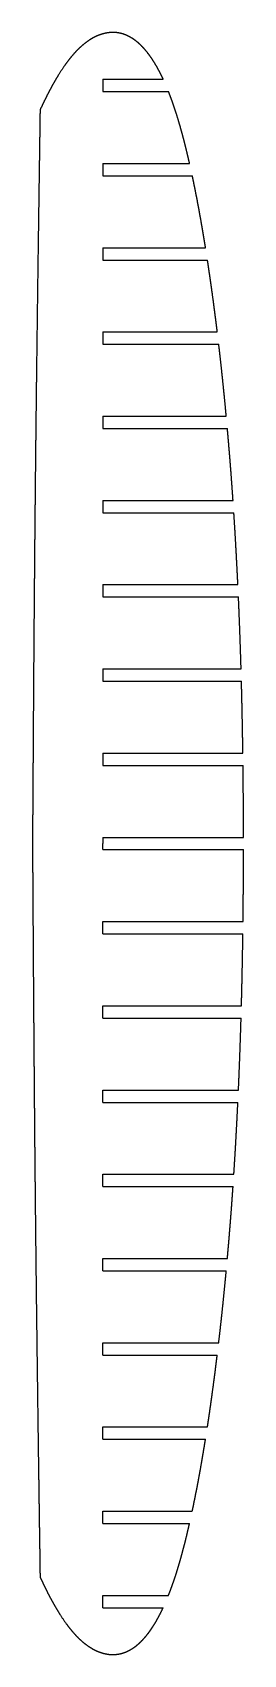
# Model space of a CAD drawing. Header units: metres. Extents: x 5 to 70, y -250 to 250.
import ezdxf

# ---------------------------------------------------------------- set-up
doc = ezdxf.new("R2010")
doc.units = ezdxf.units.M

msp = doc.modelspace()

# ---------------------------------------------------------------- linework, layer by layer
for p, q in [((26.39, 235.9, 691), (45.01, 235.9, 691)), ((26.39, 232.1, 691), (46.64, 232.1, 691)), ((26.39, 209.9, 691), (53.13, 209.9, 691)), ((26.39, 206.1, 691), (53.97, 206.1, 691)), ((26.39, 183.9, 691), (58.05, 183.9, 691)), ((26.39, 180.1, 691), (58.64, 180.1, 691)), ((26.39, 157.9, 691), (61.67, 157.9, 691)), ((26.39, 154.1, 691), (62.12, 154.1, 691)), ((26.39, 131.9, 691), (64.44, 131.9, 691)), ((26.39, 128.1, 691), (64.78, 128.1, 691)), ((26.39, 105.9, 691), (66.53, 105.9, 691)), ((26.39, 102.1, 691), (66.78, 102.1, 691)), ((26.39, 79.9, 691), (68.02, 79.9, 691)), ((26.39, 76.1, 691), (68.2, 76.1, 691)), ((26.39, 53.9, 691), (69.01, 53.9, 691)), ((26.39, 50.1, 691), (69.12, 50.1, 691)), ((26.39, 27.9, 691), (69.56, 27.9, 691)), ((26.39, 24.1, 691), (69.61, 24.1, 691)), ((26.39, 1.9, 691), (69.75, 1.9, 691)), ((26.39, -1.9, 691), (69.75, -1.9, 691)), ((26.39, -24.1, 691), (69.61, -24.1, 691)), ((26.39, -27.9, 691), (69.56, -27.9, 691)), ((26.39, -50.1, 691), (69.12, -50.1, 691)), ((26.39, -53.9, 691), (69.01, -53.9, 691)), ((26.39, -76.1, 691), (68.2, -76.1, 691)), ((26.39, -79.9, 691), (68.02, -79.9, 691)), ((26.39, -102.1, 691), (66.78, -102.1, 691)), ((26.39, -105.9, 691), (66.53, -105.9, 691)), ((26.39, -128.1, 691), (64.78, -128.1, 691)), ((26.39, -131.9, 691), (64.44, -131.9, 691)), ((26.39, -154.1, 691), (62.11, -154.1, 691)), ((26.39, -157.9, 691), (61.66, -157.9, 691)), ((26.39, -180.1, 691), (58.63, -180.1, 691)), ((26.39, -183.9, 691), (58.03, -183.9, 691)), ((26.39, -206.1, 691), (53.95, -206.1, 691)), ((26.39, -209.9, 691), (53.11, -209.9, 691)), ((26.39, -232.1, 691), (46.62, -232.1, 691)), ((26.39, -235.9, 691), (44.99, -235.9, 691))]:
    msp.add_line(p, q)
for points, knots in [([(45.01, 235.9, 691), (44.78, 236.39, 691), (44.54, 236.89, 691), (44.3, 237.37, 691), (44.06, 237.86, 691), (43.81, 238.34, 691), (43.55, 238.82, 691), (43.29, 239.3, 691), (42.65, 240.42, 691), (42.27, 241.06, 691), (41.87, 241.7, 691), (41.46, 242.32, 691), (41.04, 242.93, 691), (40.6, 243.53, 691), (40.14, 244.12, 691), (39.09, 245.38, 691), (38.5, 246.04, 691), (37.87, 246.68, 691), (37.21, 247.28, 691), (36.51, 247.85, 691), (35.78, 248.36, 691), (35.01, 248.82, 691), (33.8, 249.42, 691), (33.37, 249.61, 691), (32.94, 249.77, 691), (32.5, 249.92, 691), (32.05, 250.04, 691), (31.6, 250.14, 691), (31.15, 250.22, 691), (30.1, 250.34, 691), (29.52, 250.37, 691), (28.93, 250.36, 691), (28.34, 250.31, 691), (27.75, 250.23, 691), (27.18, 250.11, 691), (26.61, 249.97, 691), (25.92, 249.75, 691), (25.79, 249.71, 691), (25.66, 249.67, 691), (25.53, 249.62, 691), (25.4, 249.58, 691), (25.27, 249.53, 691), (25.15, 249.48, 691), (24.56, 249.24, 691), (24.11, 249.04, 691), (23.66, 248.82, 691), (23.23, 248.59, 691), (22.8, 248.34, 691), (22.38, 248.08, 691), (21.97, 247.8, 691), (20.35, 246.64, 691), (19.21, 245.67, 691), (18.15, 244.62, 691), (17.15, 243.5, 691), (16.2, 242.34, 691), (15.31, 241.14, 691), (14.45, 239.92, 691), (12.68, 237.21, 691), (11.78, 235.73, 691), (10.92, 234.21, 691), (10.09, 232.68, 691), (9.29, 231.14, 691), (8.52, 229.58, 691), (7.77, 228.01, 691), (7.04, 226.43, 691)], [0, 0, 0, 0, 0, 0, 0, 0, 0, 0.077108, 0.077108, 0.077108, 0.077108, 0.077108, 0.077108, 0.077108, 0.182628, 0.182628, 0.182628, 0.182628, 0.182628, 0.182628, 0.182628, 0.309001, 0.309001, 0.309001, 0.309001, 0.309001, 0.309001, 0.309001, 0.374429, 0.374429, 0.374429, 0.374429, 0.374429, 0.374429, 0.374429, 0.457621, 0.457621, 0.457621, 0.457621, 0.457621, 0.457621, 0.457621, 0.47685, 0.47685, 0.47685, 0.47685, 0.47685, 0.47685, 0.47685, 0.546279, 0.546279, 0.546279, 0.546279, 0.546279, 0.546279, 0.546279, 0.755941, 0.755941, 0.755941, 0.755941, 0.755941, 0.755941, 0.755941, 1, 1, 1, 1, 1, 1, 1, 1, 1]), ([(53.13, 209.9, 691), (53.02, 210.38, 691), (52.91, 210.87, 691), (52.8, 211.35, 691), (52.69, 211.83, 691), (52.57, 212.31, 691), (52.46, 212.79, 691), (52.34, 213.28, 691), (51.91, 215.06, 691), (51.59, 216.36, 691), (51.25, 217.65, 691), (50.91, 218.95, 691), (50.55, 220.24, 691), (50.19, 221.53, 691), (49.81, 222.81, 691), (49.23, 224.71, 691), (49.04, 225.33, 691), (48.85, 225.93, 691), (48.65, 226.53, 691), (48.46, 227.11, 691), (48.26, 227.69, 691), (48.07, 228.25, 691), (47.72, 229.24, 691), (47.57, 229.67, 691), (47.41, 230.09, 691), (47.26, 230.5, 691), (47.11, 230.91, 691), (46.95, 231.31, 691), (46.8, 231.71, 691), (46.64, 232.1, 691)], [0, 0, 0, 0, 0, 0, 0, 0, 0, 0.16539, 0.16539, 0.16539, 0.16539, 0.16539, 0.16539, 0.16539, 0.612559, 0.612559, 0.612559, 0.612559, 0.612559, 0.612559, 0.612559, 0.83038, 0.83038, 0.83038, 0.83038, 0.83038, 0.83038, 0.83038, 1, 1, 1, 1, 1, 1, 1, 1, 1]), ([(7.04, 226.43, 691), (7.04, 226.43, 691), (7.04, 226.43, 691), (7.04, 226.43, 691), (7.04, 226.43, 691), (7.04, 226.43, 691), (7.04, 226.43, 691), (7.04, 226.43, 691), (7.04, 226.42, 691), (7.04, 226.42, 691), (7.04, 226.42, 691), (7.04, 226.42, 691), (7.04, 226.41, 691), (7.04, 226.41, 691), (7.04, 226.4, 691), (7.04, 226.38, 691), (7.04, 226.37, 691), (7.04, 226.35, 691), (7.04, 226.34, 691), (7.04, 226.32, 691), (7.04, 226.29, 691), (7.04, 226.27, 691), (7.04, 226.22, 691), (7.04, 226.2, 691), (7.04, 226.18, 691), (7.04, 226.16, 691), (7.04, 226.13, 691), (7.04, 226.11, 691), (7.03, 226.08, 691), (7.03, 226.01, 691), (7.03, 225.96, 691), (7.03, 225.92, 691), (7.03, 225.86, 691), (7.03, 225.81, 691), (7.03, 225.75, 691), (7.03, 225.68, 691), (7.03, 225.53, 691), (7.03, 225.45, 691), (7.02, 225.36, 691), (7.02, 225.27, 691), (7.02, 225.17, 691), (7.02, 225.06, 691), (7.02, 224.95, 691), (7.01, 224.62, 691), (7.01, 224.4, 691), (7.01, 224.19, 691), (7, 223.98, 691), (7, 223.77, 691), (7, 223.55, 691), (7, 223.34, 691), (6.99, 222.77, 691), (6.98, 222.42, 691), (6.98, 222.07, 691), (6.97, 221.72, 691), (6.97, 221.36, 691), (6.96, 221.01, 691), (6.96, 220.66, 691), (6.94, 219.55, 691), (6.93, 218.8, 691), (6.92, 218.05, 691), (6.91, 217.3, 691), (6.9, 216.54, 691), (6.89, 215.79, 691), (6.88, 215.04, 691), (6.86, 213.78, 691), (6.85, 213.26, 691), (6.84, 212.72, 691), (6.84, 212.17, 691), (6.83, 211.59, 691), (6.82, 211, 691), (6.81, 210.4, 691), (6.8, 209.44, 691), (6.79, 209.12, 691), (6.79, 208.79, 691), (6.78, 208.46, 691), (6.78, 208.13, 691), (6.77, 207.8, 691), (6.77, 207.47, 691), (6.76, 206.74, 691), (6.75, 206.33, 691), (6.75, 205.92, 691), (6.74, 205.5, 691), (6.73, 205.07, 691), (6.73, 204.64, 691), (6.72, 204.2, 691), (6.68, 201.67, 691), (6.65, 199.59, 691), (6.63, 197.5, 691), (6.6, 195.42, 691), (6.57, 193.33, 691), (6.54, 191.25, 691), (6.51, 189.16, 691), (6.4, 181.76, 691), (6.33, 176.45, 691), (6.26, 171.14, 691), (6.19, 165.83, 691), (6.12, 160.52, 691), (6.05, 155.21, 691), (5.99, 149.89, 691), (5.87, 140.67, 691), (5.83, 136.76, 691), (5.78, 132.85, 691), (5.74, 128.94, 691), (5.69, 125.03, 691), (5.65, 121.12, 691), (5.61, 117.21, 691), (5.53, 109.39, 691), (5.49, 105.48, 691), (5.45, 101.57, 691), (5.41, 97.66, 691), (5.38, 93.74, 691), (5.34, 89.83, 691), (5.31, 85.92, 691), (5.25, 78.89, 691), (5.22, 75.78, 691), (5.2, 72.66, 691), (5.17, 69.54, 691), (5.15, 66.42, 691), (5.13, 63.31, 691), (5.1, 60.19, 691), (5.06, 54.38, 691), (5.04, 51.68, 691), (5.02, 48.99, 691), (5, 46.29, 691), (4.98, 43.6, 691), (4.97, 40.9, 691), (4.95, 38.21, 691), (4.92, 33.61, 691), (4.91, 31.71, 691), (4.89, 29.81, 691), (4.88, 27.91, 691), (4.87, 26.01, 691), (4.86, 24.11, 691), (4.85, 22.21, 691), (4.83, 19.59, 691), (4.82, 18.9, 691), (4.82, 18.22, 691), (4.82, 17.56, 691), (4.81, 16.93, 691), (4.81, 16.31, 691), (4.8, 15.7, 691), (4.8, 14.55, 691), (4.79, 13.98, 691), (4.79, 13.42, 691), (4.79, 12.85, 691), (4.78, 12.28, 691), (4.78, 11.72, 691), (4.78, 11.15, 691), (4.77, 9.93, 691), (4.76, 9.27, 691), (4.76, 8.62, 691), (4.76, 7.96, 691), (4.75, 7.31, 691), (4.75, 6.65, 691), (4.74, 6, 691), (4.74, 5.01, 691), (4.74, 4.67, 691), (4.73, 4.34, 691), (4.73, 4, 691), (4.73, 3.67, 691), (4.73, 3.33, 691), (4.72, 3, 691), (4.72, 2.48, 691), (4.72, 2.31, 691), (4.72, 2.14, 691), (4.72, 1.98, 691), (4.72, 1.84, 691), (4.72, 1.7, 691), (4.72, 1.57, 691), (4.71, 1.32, 691), (4.71, 1.21, 691), (4.71, 1.1, 691), (4.71, 1, 691), (4.71, 0.91, 691), (4.71, 0.82, 691), (4.71, 0.74, 691), (4.71, 0.63, 691), (4.71, 0.6, 691), (4.71, 0.56, 691), (4.71, 0.53, 691), (4.71, 0.5, 691), (4.71, 0.47, 691), (4.71, 0.44, 691), (4.71, 0.37, 691), (4.71, 0.33, 691), (4.71, 0.29, 691), (4.71, 0.26, 691), (4.71, 0.23, 691), (4.71, 0.2, 691), (4.71, 0.18, 691), (4.71, 0.13, 691), (4.71, 0.11, 691), (4.71, 0.09, 691), (4.71, 0.08, 691), (4.71, 0.06, 691), (4.71, 0.05, 691), (4.71, 0.04, 691), (4.71, 0.02, 691), (4.71, 0.02, 691), (4.71, 0.01, 691), (4.71, 0.01, 691), (4.71, 0, 691), (4.71, 0, 691), (4.71, 0, 691), (4.71, 0, 691), (4.71, 0, 691), (4.71, 0, 691), (4.71, 0, 691), (4.71, 0, 691), (4.71, 0, 691), (4.71, -0.01, 691), (4.71, -0.02, 691), (4.71, -0.02, 691), (4.71, -0.03, 691), (4.71, -0.04, 691), (4.71, -0.06, 691), (4.71, -0.07, 691), (4.71, -0.09, 691), (4.71, -0.14, 691), (4.71, -0.17, 691), (4.71, -0.2, 691), (4.71, -0.23, 691), (4.71, -0.27, 691), (4.71, -0.31, 691), (4.71, -0.36, 691), (4.71, -0.46, 691), (4.71, -0.5, 691), (4.71, -0.55, 691), (4.71, -0.61, 691), (4.71, -0.67, 691), (4.71, -0.73, 691), (4.71, -0.8, 691), (4.71, -0.95, 691), (4.71, -1.03, 691), (4.71, -1.11, 691), (4.71, -1.2, 691), (4.71, -1.29, 691), (4.71, -1.39, 691), (4.72, -1.49, 691), (4.72, -1.81, 691), (4.72, -2.02, 691), (4.72, -2.24, 691), (4.72, -2.45, 691), (4.72, -2.66, 691), (4.72, -2.88, 691), (4.73, -3.09, 691), (4.73, -3.65, 691), (4.73, -4.01, 691), (4.73, -4.36, 691), (4.74, -4.71, 691), (4.74, -5.07, 691), (4.74, -5.42, 691), (4.74, -5.77, 691), (4.75, -6.88, 691), (4.75, -7.63, 691), (4.76, -8.38, 691), (4.76, -9.13, 691), (4.77, -9.88, 691), (4.77, -10.64, 691), (4.78, -11.39, 691), (4.79, -12.65, 691), (4.79, -13.17, 691), (4.79, -13.71, 691), (4.8, -14.26, 691), (4.8, -14.84, 691), (4.8, -15.42, 691), (4.81, -16.03, 691), (4.81, -16.99, 691), (4.81, -17.31, 691), (4.82, -17.64, 691), (4.82, -17.97, 691), (4.82, -18.3, 691), (4.82, -18.63, 691), (4.82, -18.96, 691), (4.83, -19.69, 691), (4.83, -20.1, 691), (4.83, -20.51, 691), (4.84, -20.93, 691), (4.84, -21.36, 691), (4.84, -21.79, 691), (4.85, -22.23, 691), (4.86, -24.76, 691), (4.87, -26.84, 691), (4.89, -28.93, 691), (4.9, -31.02, 691), (4.91, -33.1, 691), (4.93, -35.19, 691), (4.94, -37.27, 691), (4.99, -44.67, 691), (5.03, -49.98, 691), (5.07, -55.29, 691), (5.11, -60.6, 691), (5.15, -65.92, 691), (5.19, -71.23, 691), (5.23, -76.54, 691), (5.31, -85.76, 691), (5.34, -89.67, 691), (5.38, -93.58, 691), (5.41, -97.49, 691), (5.45, -101.4, 691), (5.49, -105.32, 691), (5.53, -109.23, 691), (5.61, -117.05, 691), (5.65, -120.96, 691), (5.69, -124.87, 691), (5.74, -128.78, 691), (5.78, -132.69, 691), (5.83, -136.6, 691), (5.87, -140.51, 691), (5.96, -147.54, 691), (6, -150.66, 691), (6.04, -153.78, 691), (6.08, -156.89, 691), (6.12, -160.01, 691), (6.16, -163.13, 691), (6.2, -166.25, 691), (6.27, -172.06, 691), (6.31, -174.75, 691), (6.35, -177.45, 691), (6.38, -180.14, 691), (6.42, -182.83, 691), (6.46, -185.53, 691), (6.49, -188.22, 691), (6.56, -192.82, 691), (6.59, -194.72, 691), (6.61, -196.62, 691), (6.64, -198.52, 691), (6.67, -200.42, 691), (6.69, -202.32, 691), (6.72, -204.22, 691), (6.76, -206.84, 691), (6.77, -207.53, 691), (6.78, -208.21, 691), (6.79, -208.86, 691), (6.8, -209.5, 691), (6.81, -210.12, 691), (6.81, -210.73, 691), (6.83, -211.88, 691), (6.84, -212.45, 691), (6.85, -213.01, 691), (6.86, -213.58, 691), (6.86, -214.14, 691), (6.87, -214.71, 691), (6.88, -215.28, 691), (6.9, -216.5, 691), (6.91, -217.15, 691), (6.92, -217.81, 691), (6.93, -218.46, 691), (6.94, -219.12, 691), (6.94, -219.77, 691), (6.95, -220.43, 691), (6.97, -221.42, 691), (6.97, -221.75, 691), (6.98, -222.09, 691), (6.98, -222.42, 691), (6.99, -222.76, 691), (6.99, -223.09, 691), (7, -223.43, 691), (7, -223.95, 691), (7.01, -224.12, 691), (7.01, -224.29, 691), (7.01, -224.44, 691), (7.01, -224.59, 691), (7.02, -224.73, 691), (7.02, -224.86, 691), (7.02, -225.1, 691), (7.02, -225.22, 691), (7.02, -225.33, 691), (7.03, -225.43, 691), (7.03, -225.52, 691), (7.03, -225.6, 691), (7.03, -225.68, 691), (7.03, -225.79, 691), (7.03, -225.83, 691), (7.03, -225.86, 691), (7.03, -225.9, 691), (7.03, -225.93, 691), (7.03, -225.96, 691), (7.03, -225.98, 691), (7.03, -226.05, 691), (7.04, -226.1, 691), (7.04, -226.13, 691), (7.04, -226.17, 691), (7.04, -226.2, 691), (7.04, -226.23, 691), (7.04, -226.25, 691), (7.04, -226.3, 691), (7.04, -226.32, 691), (7.04, -226.34, 691), (7.04, -226.35, 691), (7.04, -226.36, 691), (7.04, -226.38, 691), (7.04, -226.39, 691), (7.04, -226.4, 691), (7.04, -226.41, 691), (7.04, -226.41, 691), (7.04, -226.41, 691), (7.04, -226.42, 691), (7.04, -226.42, 691), (7.04, -226.42, 691), (7.04, -226.43, 691), (7.04, -226.43, 691), (7.04, -226.43, 691), (7.04, -226.43, 691), (7.04, -226.43, 691), (7.04, -226.43, 691), (7.04, -226.43, 691), (7.04, -226.43, 691)], [0, 0, 0, 0, 0, 0, 0, 0, 0, 0.002265, 0.002265, 0.002265, 0.002265, 0.002265, 0.002265, 0.002265, 0.004631, 0.004631, 0.004631, 0.004631, 0.004631, 0.004631, 0.004631, 0.007233, 0.007233, 0.007233, 0.007233, 0.007233, 0.007233, 0.007233, 0.008889, 0.008889, 0.008889, 0.008889, 0.008889, 0.008889, 0.008889, 0.011254, 0.011254, 0.011254, 0.011254, 0.011254, 0.011254, 0.011254, 0.013857, 0.013857, 0.013857, 0.013857, 0.013857, 0.013857, 0.013857, 0.018455, 0.018455, 0.018455, 0.018455, 0.018455, 0.018455, 0.018455, 0.026078, 0.026078, 0.026078, 0.026078, 0.026078, 0.026078, 0.026078, 0.042297, 0.042297, 0.042297, 0.042297, 0.042297, 0.042297, 0.042297, 0.053218, 0.053218, 0.053218, 0.053218, 0.053218, 0.053218, 0.053218, 0.058956, 0.058956, 0.058956, 0.058956, 0.058956, 0.058956, 0.058956, 0.065979, 0.065979, 0.065979, 0.065979, 0.065979, 0.065979, 0.065979, 0.098902, 0.098902, 0.098902, 0.098902, 0.098902, 0.098902, 0.098902, 0.182762, 0.182762, 0.182762, 0.182762, 0.182762, 0.182762, 0.182762, 0.244496, 0.244496, 0.244496, 0.244496, 0.244496, 0.244496, 0.244496, 0.306242, 0.306242, 0.306242, 0.306242, 0.306242, 0.306242, 0.306242, 0.355461, 0.355461, 0.355461, 0.355461, 0.355461, 0.355461, 0.355461, 0.397999, 0.397999, 0.397999, 0.397999, 0.397999, 0.397999, 0.397999, 0.428017, 0.428017, 0.428017, 0.428017, 0.428017, 0.428017, 0.428017, 0.439269, 0.439269, 0.439269, 0.439269, 0.439269, 0.439269, 0.439269, 0.450144, 0.450144, 0.450144, 0.450144, 0.450144, 0.450144, 0.450144, 0.462725, 0.462725, 0.462725, 0.462725, 0.462725, 0.462725, 0.462725, 0.469165, 0.469165, 0.469165, 0.469165, 0.469165, 0.469165, 0.469165, 0.472709, 0.472709, 0.472709, 0.472709, 0.472709, 0.472709, 0.472709, 0.476252, 0.476252, 0.476252, 0.476252, 0.476252, 0.476252, 0.476252, 0.478024, 0.478024, 0.478024, 0.478024, 0.478024, 0.478024, 0.478024, 0.480977, 0.480977, 0.480977, 0.480977, 0.480977, 0.480977, 0.480977, 0.48393, 0.48393, 0.48393, 0.48393, 0.48393, 0.48393, 0.48393, 0.487094, 0.487094, 0.487094, 0.487094, 0.487094, 0.487094, 0.487094, 0.49011, 0.49011, 0.49011, 0.49011, 0.49011, 0.49011, 0.49011, 0.493087, 0.493087, 0.493087, 0.493087, 0.493087, 0.493087, 0.493087, 0.496063, 0.496063, 0.496063, 0.496063, 0.496063, 0.496063, 0.496063, 0.498544, 0.498544, 0.498544, 0.498544, 0.498544, 0.498544, 0.498544, 0.501024, 0.501024, 0.501024, 0.501024, 0.501024, 0.501024, 0.501024, 0.505846, 0.505846, 0.505846, 0.505846, 0.505846, 0.505846, 0.505846, 0.513838, 0.513838, 0.513838, 0.513838, 0.513838, 0.513838, 0.513838, 0.530845, 0.530845, 0.530845, 0.530845, 0.530845, 0.530845, 0.530845, 0.542296, 0.542296, 0.542296, 0.542296, 0.542296, 0.542296, 0.542296, 0.548313, 0.548313, 0.548313, 0.548313, 0.548313, 0.548313, 0.548313, 0.555677, 0.555677, 0.555677, 0.555677, 0.555677, 0.555677, 0.555677, 0.590198, 0.590198, 0.590198, 0.590198, 0.590198, 0.590198, 0.590198, 0.678129, 0.678129, 0.678129, 0.678129, 0.678129, 0.678129, 0.678129, 0.742859, 0.742859, 0.742859, 0.742859, 0.742859, 0.742859, 0.742859, 0.807602, 0.807602, 0.807602, 0.807602, 0.807602, 0.807602, 0.807602, 0.859208, 0.859208, 0.859208, 0.859208, 0.859208, 0.859208, 0.859208, 0.903808, 0.903808, 0.903808, 0.903808, 0.903808, 0.903808, 0.903808, 0.935282, 0.935282, 0.935282, 0.935282, 0.935282, 0.935282, 0.935282, 0.94708, 0.94708, 0.94708, 0.94708, 0.94708, 0.94708, 0.94708, 0.958482, 0.958482, 0.958482, 0.958482, 0.958482, 0.958482, 0.958482, 0.971673, 0.971673, 0.971673, 0.971673, 0.971673, 0.971673, 0.971673, 0.978426, 0.978426, 0.978426, 0.978426, 0.978426, 0.978426, 0.978426, 0.982141, 0.982141, 0.982141, 0.982141, 0.982141, 0.982141, 0.982141, 0.985856, 0.985856, 0.985856, 0.985856, 0.985856, 0.985856, 0.985856, 0.987714, 0.987714, 0.987714, 0.987714, 0.987714, 0.987714, 0.987714, 0.99081, 0.99081, 0.99081, 0.99081, 0.99081, 0.99081, 0.99081, 0.993906, 0.993906, 0.993906, 0.993906, 0.993906, 0.993906, 0.993906, 0.996074, 0.996074, 0.996074, 0.996074, 0.996074, 0.996074, 0.996074, 1, 1, 1, 1, 1, 1, 1, 1, 1]), ([(58.05, 183.9, 691), (57.88, 184.97, 691), (57.7, 186.04, 691), (57.53, 187.1, 691), (57.35, 188.17, 691), (57.17, 189.24, 691), (56.99, 190.31, 691), (56.8, 191.37, 691), (56.31, 194.15, 691), (56, 195.86, 691), (55.69, 197.57, 691), (55.36, 199.28, 691), (55.03, 200.99, 691), (54.68, 202.69, 691), (54.33, 204.4, 691), (53.97, 206.1, 691)], [0, 0, 0, 0, 0, 0, 0, 0, 0, 0.383467, 0.383467, 0.383467, 0.383467, 0.383467, 0.383467, 0.383467, 1, 1, 1, 1, 1, 1, 1, 1, 1]), ([(61.67, 157.9, 691), (61.51, 159.22, 691), (61.35, 160.54, 691), (61.18, 161.85, 691), (61.01, 163.17, 691), (60.84, 164.49, 691), (60.67, 165.8, 691), (60.5, 167.12, 691), (60.12, 169.89, 691), (59.92, 171.35, 691), (59.72, 172.81, 691), (59.51, 174.27, 691), (59.3, 175.73, 691), (59.08, 177.19, 691), (58.86, 178.64, 691), (58.64, 180.1, 691)], [0, 0, 0, 0, 0, 0, 0, 0, 0, 0.473968, 0.473968, 0.473968, 0.473968, 0.473968, 0.473968, 0.473968, 1, 1, 1, 1, 1, 1, 1, 1, 1]), ([(64.44, 131.9, 691), (64.41, 132.22, 691), (64.38, 132.54, 691), (64.35, 132.85, 691), (64.32, 133.17, 691), (64.29, 133.49, 691), (64.26, 133.81, 691), (64.23, 134.12, 691), (63.97, 136.9, 691), (63.72, 139.36, 691), (63.48, 141.82, 691), (63.22, 144.28, 691), (62.96, 146.73, 691), (62.69, 149.19, 691), (62.41, 151.65, 691), (62.12, 154.1, 691)], [0, 0, 0, 0, 0, 0, 0, 0, 0, 0.114336, 0.114336, 0.114336, 0.114336, 0.114336, 0.114336, 0.114336, 1, 1, 1, 1, 1, 1, 1, 1, 1]), ([(66.53, 105.9, 691), (66.52, 106.03, 691), (66.51, 106.15, 691), (66.5, 106.28, 691), (66.49, 106.4, 691), (66.48, 106.53, 691), (66.47, 106.65, 691), (66.47, 106.78, 691), (66.32, 108.88, 691), (66.18, 110.85, 691), (66.04, 112.83, 691), (65.89, 114.8, 691), (65.73, 116.78, 691), (65.58, 118.75, 691), (65.42, 120.72, 691), (65.19, 123.37, 691), (65.14, 124.05, 691), (65.08, 124.72, 691), (65.02, 125.4, 691), (64.96, 126.07, 691), (64.9, 126.75, 691), (64.84, 127.42, 691), (64.78, 128.1, 691)], [0, 0, 0, 0, 0, 0, 0, 0, 0, 0.045138, 0.045138, 0.045138, 0.045138, 0.045138, 0.045138, 0.045138, 0.756408, 0.756408, 0.756408, 0.756408, 0.756408, 0.756408, 0.756408, 1, 1, 1, 1, 1, 1, 1, 1, 1]), ([(68.02, 79.9, 691), (67.99, 80.66, 691), (67.95, 81.42, 691), (67.91, 82.18, 691), (67.87, 82.94, 691), (67.84, 83.7, 691), (67.8, 84.47, 691), (67.76, 85.23, 691), (67.61, 88, 691), (67.51, 90.02, 691), (67.39, 92.03, 691), (67.28, 94.05, 691), (67.16, 96.06, 691), (67.04, 98.07, 691), (66.91, 100.09, 691), (66.78, 102.1, 691)], [0, 0, 0, 0, 0, 0, 0, 0, 0, 0.274093, 0.274093, 0.274093, 0.274093, 0.274093, 0.274093, 0.274093, 1, 1, 1, 1, 1, 1, 1, 1, 1]), ([(64.78, -128.1, 691), (64.79, -128.04, 691), (64.79, -127.98, 691), (64.8, -127.91, 691), (64.8, -127.85, 691), (64.81, -127.79, 691), (64.82, -127.73, 691), (64.82, -127.66, 691), (64.9, -126.74, 691), (64.98, -125.88, 691), (65.05, -125.03, 691), (65.13, -124.17, 691), (65.2, -123.31, 691), (65.27, -122.45, 691), (65.34, -121.59, 691), (65.56, -118.88, 691), (65.71, -117.02, 691), (65.86, -115.17, 691), (66, -113.32, 691), (66.14, -111.46, 691), (66.27, -109.61, 691), (66.4, -107.75, 691), (66.53, -105.9, 691)], [0, 0, 0, 0, 0, 0, 0, 0, 0, 0.022431, 0.022431, 0.022431, 0.022431, 0.022431, 0.022431, 0.022431, 0.332197, 0.332197, 0.332197, 0.332197, 0.332197, 0.332197, 0.332197, 1, 1, 1, 1, 1, 1, 1, 1, 1]), ([(58.63, -180.1, 691), (58.87, -178.53, 691), (59.1, -176.96, 691), (59.34, -175.39, 691), (59.56, -173.82, 691), (59.79, -172.25, 691), (60, -170.68, 691), (60.22, -169.1, 691), (60.59, -166.33, 691), (60.75, -165.12, 691), (60.91, -163.92, 691), (61.06, -162.72, 691), (61.21, -161.51, 691), (61.36, -160.31, 691), (61.51, -159.1, 691), (61.66, -157.9, 691)], [0, 0, 0, 0, 0, 0, 0, 0, 0, 0.566732, 0.566732, 0.566732, 0.566732, 0.566732, 0.566732, 0.566732, 1, 1, 1, 1, 1, 1, 1, 1, 1]), ([(53.95, -206.1, 691), (54.31, -204.4, 691), (54.66, -202.7, 691), (55.01, -200.99, 691), (55.34, -199.28, 691), (55.67, -197.57, 691), (55.99, -195.86, 691), (56.3, -194.15, 691), (56.79, -191.37, 691), (56.97, -190.31, 691), (57.16, -189.24, 691), (57.34, -188.17, 691), (57.51, -187.11, 691), (57.69, -186.04, 691), (57.86, -184.97, 691), (58.03, -183.9, 691)], [0, 0, 0, 0, 0, 0, 0, 0, 0, 0.616428, 0.616428, 0.616428, 0.616428, 0.616428, 0.616428, 0.616428, 1, 1, 1, 1, 1, 1, 1, 1, 1]), ([(46.62, -232.1, 691), (46.77, -231.71, 691), (46.93, -231.31, 691), (47.08, -230.91, 691), (47.24, -230.5, 691), (47.39, -230.09, 691), (47.54, -229.67, 691), (47.7, -229.24, 691), (47.98, -228.44, 691), (48.11, -228.07, 691), (48.24, -227.69, 691), (48.37, -227.3, 691), (48.5, -226.92, 691), (48.63, -226.52, 691), (48.76, -226.13, 691), (49.39, -224.17, 691), (49.86, -222.6, 691), (50.32, -221.03, 691), (50.76, -219.45, 691), (51.18, -217.87, 691), (51.59, -216.28, 691), (51.98, -214.69, 691), (52.46, -212.7, 691), (52.56, -212.3, 691), (52.65, -211.9, 691), (52.74, -211.5, 691), (52.84, -211.1, 691), (52.93, -210.7, 691), (53.02, -210.3, 691), (53.11, -209.9, 691)], [0, 0, 0, 0, 0, 0, 0, 0, 0, 0.165867, 0.165867, 0.165867, 0.165867, 0.165867, 0.165867, 0.165867, 0.308029, 0.308029, 0.308029, 0.308029, 0.308029, 0.308029, 0.308029, 0.861347, 0.861347, 0.861347, 0.861347, 0.861347, 0.861347, 0.861347, 1, 1, 1, 1, 1, 1, 1, 1, 1]), ([(7.04, -226.43, 691), (7.83, -228.12, 691), (8.63, -229.81, 691), (9.46, -231.48, 691), (10.33, -233.14, 691), (11.22, -234.78, 691), (12.16, -236.39, 691), (13.15, -237.98, 691), (15.04, -240.75, 691), (15.92, -241.95, 691), (16.84, -243.12, 691), (17.81, -244.25, 691), (18.84, -245.33, 691), (19.94, -246.34, 691), (21.11, -247.26, 691), (22.59, -248.2, 691), (22.81, -248.34, 691), (23.04, -248.47, 691), (23.26, -248.6, 691), (23.49, -248.72, 691), (23.71, -248.84, 691), (23.94, -248.95, 691), (24.42, -249.18, 691), (24.67, -249.29, 691), (24.92, -249.4, 691), (25.18, -249.5, 691), (25.43, -249.59, 691), (25.69, -249.68, 691), (25.95, -249.77, 691), (26.75, -250.01, 691), (27.3, -250.14, 691), (27.86, -250.25, 691), (28.42, -250.32, 691), (28.98, -250.36, 691), (29.55, -250.37, 691), (30.12, -250.34, 691), (31.29, -250.2, 691), (31.91, -250.09, 691), (32.51, -249.93, 691), (33.11, -249.73, 691), (33.68, -249.5, 691), (34.25, -249.22, 691), (34.79, -248.92, 691), (35.73, -248.34, 691), (36.14, -248.06, 691), (36.53, -247.78, 691), (36.91, -247.47, 691), (37.28, -247.16, 691), (37.64, -246.83, 691), (37.99, -246.5, 691), (38.93, -245.54, 691), (39.5, -244.91, 691), (40.05, -244.25, 691), (40.57, -243.57, 691), (41.06, -242.88, 691), (41.54, -242.17, 691), (42, -241.45, 691), (42.79, -240.14, 691), (43.14, -239.55, 691), (43.47, -238.95, 691), (43.79, -238.35, 691), (44.1, -237.74, 691), (44.4, -237.13, 691), (44.7, -236.52, 691), (44.99, -235.9, 691)], [0, 0, 0, 0, 0, 0, 0, 0, 0, 0.0276525, 0.0276525, 0.0276525, 0.0276525, 0.0276525, 0.0276525, 0.0276525, 0.0496785, 0.0496785, 0.0496785, 0.0496785, 0.0496785, 0.0496785, 0.0496785, 0.0535848, 0.0535848, 0.0535848, 0.0535848, 0.0535848, 0.0535848, 0.0535848, 0.057792, 0.057792, 0.057792, 0.057792, 0.057792, 0.057792, 0.057792, 0.0664684, 0.0664684, 0.0664684, 0.0664684, 0.0664684, 0.0664684, 0.0664684, 0.0760391, 0.0760391, 0.0760391, 0.0760391, 0.0760391, 0.0760391, 0.0760391, 0.0835066, 0.0835066, 0.0835066, 0.0835066, 0.0835066, 0.0835066, 0.0835066, 0.0966219, 0.0966219, 0.0966219, 0.0966219, 0.0966219, 0.0966219, 0.0966219, 0.1071026, 0.1071026, 0.1071026, 0.1071026, 0.1071026, 0.1071026, 0.1071026, 0.1071026, 0.1071026])]:
    msp.add_open_spline(points, degree=8, knots=knots)
for points, degree in [([(26.39, 235.9, 691), (26.39, 232.1, 691)], 1), ([(26.39, 209.9, 691), (26.39, 206.1, 691)], 1), ([(26.39, 183.9, 691), (26.39, 180.1, 691)], 1), ([(26.39, 157.9, 691), (26.39, 154.1, 691)], 1), ([(26.39, 131.9, 691), (26.39, 128.1, 691)], 1), ([(26.39, 105.9, 691), (26.39, 102.1, 691)], 1), ([(26.39, 79.9, 691), (26.39, 76.1, 691)], 1), ([(69.01, 53.9, 691), (68.93, 56.68, 691), (68.84, 59.45, 691), (68.75, 62.23, 691), (68.65, 65, 691), (68.55, 67.78, 691), (68.44, 70.55, 691), (68.32, 73.33, 691), (68.2, 76.1, 691)], 8), ([(26.39, 53.9, 691), (26.39, 50.1, 691)], 1), ([(69.56, 27.9, 691), (69.52, 30.68, 691), (69.48, 33.45, 691), (69.43, 36.23, 691), (69.38, 39, 691), (69.32, 41.78, 691), (69.26, 44.55, 691), (69.19, 47.33, 691), (69.12, 50.1, 691)], 8), ([(26.39, 27.9, 691), (26.39, 24.1, 691)], 1), ([(69.75, 1.9, 691), (69.75, 4.68, 691), (69.74, 7.45, 691), (69.73, 10.23, 691), (69.72, 13, 691), (69.7, 15.78, 691), (69.67, 18.55, 691), (69.64, 21.33, 691), (69.61, 24.1, 691)], 8), ([(26.39, 1.9, 691), (26.39, 0, 691)], 1), ([(26.39, -1.9, 691), (26.39, 0, 691)], 1), ([(69.61, -24.1, 691), (69.65, -21.33, 691), (69.67, -18.55, 691), (69.7, -15.78, 691), (69.72, -13, 691), (69.73, -10.23, 691), (69.74, -7.45, 691), (69.75, -4.68, 691), (69.75, -1.9, 691)], 8), ([(26.39, -27.9, 691), (26.39, -24.1, 691)], 1), ([(69.12, -50.1, 691), (69.19, -47.33, 691), (69.26, -44.55, 691), (69.32, -41.78, 691), (69.38, -39, 691), (69.43, -36.23, 691), (69.48, -33.45, 691), (69.53, -30.68, 691), (69.56, -27.9, 691)], 8), ([(26.39, -53.9, 691), (26.39, -50.1, 691)], 1), ([(68.2, -76.1, 691), (68.32, -73.33, 691), (68.44, -70.55, 691), (68.55, -67.78, 691), (68.65, -65, 691), (68.75, -62.23, 691), (68.84, -59.45, 691), (68.93, -56.68, 691), (69.01, -53.9, 691)], 8), ([(26.39, -79.9, 691), (26.39, -76.1, 691)], 1), ([(66.78, -102.1, 691), (66.96, -99.33, 691), (67.13, -96.55, 691), (67.3, -93.78, 691), (67.46, -91, 691), (67.61, -88.23, 691), (67.75, -85.45, 691), (67.89, -82.68, 691), (68.02, -79.9, 691)], 8), ([(26.39, -105.9, 691), (26.39, -102.1, 691)], 1), ([(26.39, -131.9, 691), (26.39, -128.1, 691)], 1), ([(62.11, -154.1, 691), (62.44, -151.33, 691), (62.75, -148.56, 691), (63.06, -145.78, 691), (63.35, -143.01, 691), (63.63, -140.23, 691), (63.91, -137.46, 691), (64.18, -134.68, 691), (64.44, -131.9, 691)], 8), ([(26.39, -157.9, 691), (26.39, -154.1, 691)], 1), ([(26.39, -183.9, 691), (26.39, -180.1, 691)], 1), ([(26.39, -209.9, 691), (26.39, -206.1, 691)], 1), ([(26.39, -235.9, 691), (26.39, -232.1, 691)], 1)]:
    msp.add_open_spline(points, degree=degree)

doc.saveas('drawing.dxf')
